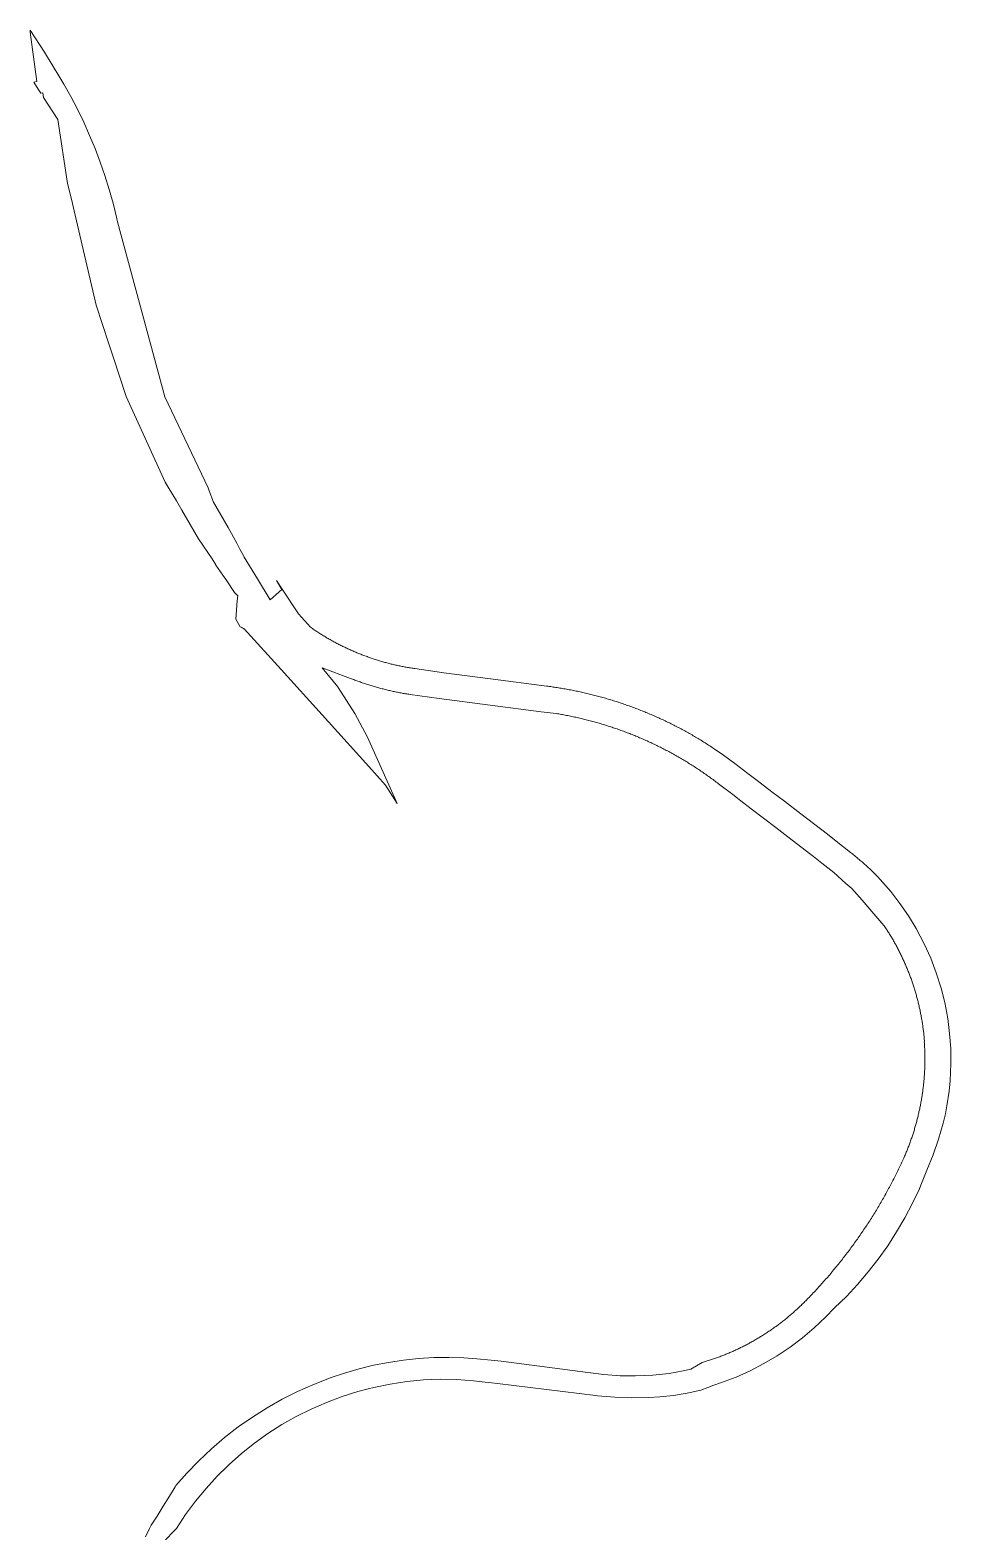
# Model space of a CAD drawing. Header units: metres. Extents: x 267072 to 270320, y 6186424 to 6191197.
# Drawn here: x 268856 to 270320, y 6188811 to 6191197 of the extents above; entities that cross this region are included whole.
import ezdxf

# ---------------------------------------------------------------- set-up
doc = ezdxf.new("R2010")
doc.units = ezdxf.units.M
doc.layers.add('Cadastre Land Parcels_SP_EXT', color=118, linetype='Continuous', lineweight=15)

msp = doc.modelspace()

# ---------------------------------------------------------------- linework, layer by layer
at = {"layer": 'Cadastre Land Parcels_SP_EXT', "linetype": 'Continuous'}
msp.add_lwpolyline([(269070.8382, 6188798.2552), (269084.3053, 6188811.8876), (269088.3841, 6188816.0172), (269102.9628, 6188838.0584), (269118.6753, 6188859.3068), (269135.4782, 6188879.7048), (269153.3255, 6188899.1943), (269169.0955, 6188914.7013), (269172.1558, 6188917.7122), (269191.8594, 6188935.1683), (269212.4475, 6188951.5687), (269233.8661, 6188966.8694), (269256.0576, 6188981.0281), (269265.4013, 6188986.3228), (269279.0173, 6188994.0357), (269302.6673, 6189005.8436), (269326.9025, 6189016.3973), (269351.6585, 6189025.6674), (269376.8651, 6189033.6294), (269393.2977, 6189037.8867), (269402.4729, 6189040.2661), (269428.4267, 6189045.5581), (269454.6237, 6189049.4851), (269480.9885, 6189052.0361), (269493.4413, 6189052.5852), (269507.5295, 6189053.0901), (269534.153, 6189052.6477), (269560.7177, 6189050.8129), (269574.5748, 6189049.2983), (269598.7193, 6189046.504), (269754.5311, 6189027.3633), (269758.0449, 6189026.9438), (269785.1361, 6189024.5204), (269812.3158, 6189023.5189), (269839.5114, 6189023.9415), (269856.7686, 6189025.0684), (269878.6844, 6189027.5343), (269900.4408, 6189031.1433), (269921.978, 6189035.885), (269932.982, 6189040.1446), (269942.8792, 6189043.9749), (269955.0015, 6189048.0909), (269977.967, 6189056.7291), (270000.4468, 6189066.7771), (270022.3539, 6189078.0126), (270043.5059, 6189090.5408), (270063.9982, 6189104.145), (270083.6468, 6189118.9294), (270102.4559, 6189134.7852), (270120.3333, 6189151.7125), (270134.7711, 6189166.4854), (270153.3701, 6189184.7856), (270171.0997, 6189203.7676), (270188.0473, 6189223.6625), (270204.0313, 6189244.1196), (270219.1406, 6189265.374), (270233.186, 6189287.3064), (270246.3646, 6189309.6871), (270258.5733, 6189332.7483), (270269.5357, 6189356.0223), (270271.8739, 6189361.6457), (270281.2235, 6189385.6251), (270291.1389, 6189409.9687), (270299.818, 6189434.7277), (270307.4547, 6189459.8916), (270310.9472, 6189474.9852), (270313.3614, 6189487.5986), (270316.8207, 6189511.195), (270318.4323, 6189527.6281), (270319.6848, 6189555.1149), (270319.3185, 6189578.9612), (270317.6046, 6189602.7473), (270314.5492, 6189626.3989), (270309.77, 6189651.6327), (270303.9642, 6189674.7638), (270296.2609, 6189699.2638), (270287.4423, 6189722.3773), (270277.2624, 6189744.9826), (270264.4297, 6189769.3232), (270252.0443, 6189789.7032), (270238.5266, 6189809.3508), (270223.9202, 6189828.2025), (270207.0264, 6189847.5458), (270203.2547, 6189851.5549), (270191.6309, 6189863.2818), (270190.1761, 6189864.6278), (270188.7164, 6189865.9679), (270187.2519, 6189867.3026), (270185.7818, 6189868.6324), (270184.3077, 6189869.9562), (270182.8271, 6189871.2737), (270181.3426, 6189872.5862), (270179.8533, 6189873.8926), (270178.3582, 6189875.1938), (270176.8584, 6189876.49), (270175.3539, 6189877.7792), (270173.8444, 6189879.0632), (270172.3302, 6189880.3421), (270170.8113, 6189881.6139), (270169.2873, 6189882.8817), (270167.7588, 6189884.1423), (270166.2253, 6189885.3978), (270164.6871, 6189886.6474), (270163.144, 6189887.8908), (270161.597, 6189889.128), (270160.0443, 6189890.3603), (270137.2631, 6189908.3136), (270123.3414, 6189919.2844), (270081.0022, 6189951.6041), (270054.8065, 6189971.6002), (270034.7915, 6189986.8785), (270016.3607, 6190000.9484), (270011.4616, 6190004.6878), (269996.9255, 6190015.7834), (269975.9505, 6190031.7951), (269958.1871, 6190044.8795), (269941.8127, 6190056.1107), (269939.9726, 6190057.3248), (269938.1286, 6190058.5329), (269936.2806, 6190059.7349), (269934.4278, 6190060.9298), (269932.5709, 6190062.1186), (269930.7094, 6190063.3004), (269928.8448, 6190064.4751), (269926.9753, 6190065.6437), (269925.1019, 6190066.8053), (269923.2237, 6190067.9608), (269921.3424, 6190069.1092), (269919.4562, 6190070.2516), (269917.5669, 6190071.3869), (269915.6729, 6190072.5151), (269913.7749, 6190073.6372), (269911.8729, 6190074.7514), (269909.9671, 6190075.8604), (269908.058, 6190076.9614), (269906.1442, 6190078.0562), (269904.2264, 6190079.1441), (269902.3055, 6190080.2259), (269900.3806, 6190081.2996), (269898.4518, 6190082.3673), (269896.519, 6190083.4279), (269894.5823, 6190084.4815), (269892.6424, 6190085.5289), (269890.6986, 6190086.5683), (269888.7508, 6190087.6017), (269886.8, 6190088.6281), (269884.8451, 6190089.6473), (269882.8863, 6190090.6595), (269880.9244, 6190091.6647), (269878.9593, 6190092.6638), (269876.9903, 6190093.6548), (269875.0174, 6190094.6398), (269873.0413, 6190095.6168), (269871.062, 6190096.5876), (269869.079, 6190097.5505), (269867.0926, 6190098.5073), (269865.1032, 6190099.4561), (269863.1099, 6190100.3987), (269861.1134, 6190101.3344), (269859.1138, 6190102.262), (269857.111, 6190103.1836), (269855.1044, 6190104.0971), (269853.0954, 6190105.0036), (269851.0825, 6190105.903), (269849.0664, 6190106.7964), (269847.0481, 6190107.6818), (269845.0258, 6190108.5601), (269843.0003, 6190109.4303), (269840.9719, 6190110.2946), (269838.941, 6190111.1508), (269836.9063, 6190112.0009), (269834.8692, 6190112.8429), (269832.8289, 6190113.678), (269830.7857, 6190114.5051), (269828.7392, 6190115.3261), (269826.6905, 6190116.139), (269824.6379, 6190116.9449), (269822.5837, 6190117.7438), (269820.5256, 6190118.5347), (269818.4653, 6190119.3195), (269816.4017, 6190120.0963), (269814.336, 6190120.8651), (269812.2678, 6190121.6278), (269810.1958, 6190122.3825), (269808.1224, 6190123.1292), (269806.0458, 6190123.8699), (269803.966, 6190124.6024), (269801.8849, 6190125.3281), (269799.7997, 6190126.0456), (269797.7131, 6190126.7561), (269795.6367, 6190127.456), (269793.5579, 6190128.1489), (269791.476, 6190128.8346), (269789.3927, 6190129.5124), (269787.3063, 6190130.1832), (269785.2176, 6190130.8459), (269783.1266, 6190131.5016), (269781.034, 6190132.1503), (269778.9384, 6190132.792), (269776.8405, 6190133.4257), (269774.7403, 6190134.0523), (269772.6386, 6190134.6709), (269770.5347, 6190135.2825), (269768.4277, 6190135.8871), (269766.3192, 6190136.4837), (269764.2091, 6190137.0733), (269762.096, 6190137.6548), (269759.9814, 6190138.2293), (269757.8646, 6190138.7959), (269755.7462, 6190139.3554), (269753.6256, 6190139.9079), (269751.5027, 6190140.4524), (269749.3783, 6190140.9888), (269747.2516, 6190141.5192), (269745.1235, 6190142.0408), (269742.9939, 6190142.5552), (269740.862, 6190143.0627), (269738.7278, 6190143.5621), (269736.593, 6190144.0546), (269734.4559, 6190144.539), (269732.3166, 6190145.0154), (269730.1765, 6190145.4849), (269728.0342, 6190145.9473), (269725.8904, 6190146.4017), (269723.7452, 6190146.8481), (269721.5985, 6190147.2875), (269719.4503, 6190147.7189), (269717.2999, 6190148.1433), (269715.1488, 6190148.5597), (269712.9954, 6190148.9682), (269710.8414, 6190149.3695), (269708.6859, 6190149.763), (269706.529, 6190150.1494), (269704.3706, 6190150.5279), (269702.2107, 6190150.8983), (269700.0494, 6190151.2617), (269697.8874, 6190151.6173), (269695.724, 6190151.9656), (269693.5591, 6190152.3062), (269691.5376, 6190152.6174), (269689.5146, 6190152.9215), (269687.491, 6190153.2187), (269685.466, 6190153.5089), (269683.4402, 6190153.7931), (269681.4138, 6190154.0713), (269679.3867, 6190154.3415), (269677.358, 6190154.6058), (269587.8056, 6190166.1807), (269513.3656, 6190175.7867), (269467.6339, 6190182.4066), (269465.9033, 6190182.6582), (269464.175, 6190182.9179), (269462.4465, 6190183.1856), (269460.7203, 6190183.4613), (269458.9946, 6190183.7449), (269457.2705, 6190184.0355), (269455.5478, 6190184.3351), (269453.8266, 6190184.6417), (269452.1068, 6190184.9564), (269450.3885, 6190185.279), (269448.6716, 6190185.6096), (269446.9562, 6190185.9472), (269445.2423, 6190186.2937), (269443.5298, 6190186.6473), (269441.8196, 6190187.009), (269440.11, 6190187.3785), (269438.4027, 6190187.7552), (269436.6977, 6190188.1398), (269434.9941, 6190188.5334), (269433.292, 6190188.933), (269431.5914, 6190189.3416), (269429.893, 6190189.7573), (269428.1969, 6190190.1809), (269426.5022, 6190190.6126), (269424.8099, 6190191.0512), (269423.1198, 6190191.4978), (269421.4312, 6190191.9526), (269419.745, 6190192.4142), (269418.0609, 6190192.8849), (269416.3792, 6190193.3617), (269414.6989, 6190193.8474), (269413.0216, 6190194.3401), (269411.346, 6190194.8399), (269409.6733, 6190195.3487), (269408.003, 6190195.8635), (269406.3341, 6190196.3873), (269404.6684, 6190196.9182), (269403.005, 6190197.4561), (269401.3438, 6190198.002), (269399.6857, 6190198.5559), (269398.0291, 6190199.1168), (269396.3755, 6190199.6857), (269394.7252, 6190200.2618), (269393.0771, 6190200.8448), (269391.4313, 6190201.4368), (269389.7886, 6190202.0349), (269388.149, 6190202.641), (269386.5117, 6190203.2551), (269384.8767, 6190203.8753), (269383.2457, 6190204.5045), (269381.6169, 6190205.1397), (269379.9912, 6190205.783), (269378.3679, 6190206.4343), (269376.7485, 6190207.0916), (269375.1313, 6190207.757), (269373.5172, 6190208.4304), (269371.9063, 6190209.1099), (269370.2994, 6190209.7974), (269368.6947, 6190210.4918), (269367.0932, 6190211.1944), (269365.4947, 6190211.904), (269363.9002, 6190212.6207), (269362.3089, 6190213.3444), (269360.7206, 6190214.0751), (269359.1355, 6190214.8139), (269357.5543, 6190215.5588), (269355.9762, 6190216.3117), (269354.4013, 6190217.0716), (269352.8303, 6190217.8386), (269351.2624, 6190218.6127), (269349.6984, 6190219.3937), (269348.1376, 6190220.1829), (269346.5807, 6190220.9781), (269345.0271, 6190221.7803), (269343.4773, 6190222.5907), (269341.9314, 6190223.407), (269340.3895, 6190224.2305), (269338.8508, 6190225.0619), (269337.3159, 6190225.8994), (269335.785, 6190226.7441), (269334.2581, 6190227.5957), (269332.7351, 6190228.4544), (269331.2161, 6190229.3202), (269329.701, 6190230.193), (269328.19, 6190231.0719), (269326.6828, 6190231.9579), (269325.1796, 6190232.8509), (269323.6803, 6190233.751), (269322.185, 6190234.6582), (269320.6945, 6190235.5715), (269319.208, 6190236.4917), (269317.7253, 6190237.4191), (269316.2475, 6190238.3526), (269314.7736, 6190239.2931), (269313.3037, 6190240.2408), (269311.8386, 6190241.1944), (269310.3774, 6190242.1551), (269308.921, 6190243.122), (269307.4686, 6190244.0959), (269306.0209, 6190245.0768), (269304.5781, 6190246.0638), (269303.1391, 6190247.0569), (269301.705, 6190248.0572), (269282.5279, 6190269.5832), (269256.6059, 6190308.8129), (269247.5899, 6190322.4579), (269256.0654, 6190308.3259), (269237.6474, 6190291.7429), (269217.4067, 6190324.9637), (269196.266, 6190359.6266), (269196.0759, 6190359.9741), (269189.4085, 6190372.5202), (269184.388, 6190381.966), (269170.8979, 6190406.4335), (269147.2378, 6190447.103), (269140.2516, 6190465.1839), (269138.8382, 6190469.6728), (269070.0684, 6190614.302), (268994.8077, 6190892.5516), (268993.1593, 6190899.7628), (268987.7096, 6190921.9092), (268981.587, 6190943.9553), (268974.7914, 6190965.8036), (268967.3212, 6190987.3497), (268959.2612, 6191008.7977), (268950.4417, 6191029.8417), (268941.0333, 6191050.6871), (268931.0353, 6191071.2292), (268920.4459, 6191091.4712), (268909.1828, 6191111.4109), (268909.1828, 6191111.4109), (268903.1745, 6191121.6878), (268878.7939, 6191162.0683), (268856.187, 6191197.1978), (268855.7076, 6191194.019), (268866.5947, 6191115.566), (268861.749, 6191114.217), (268868.6739, 6191103.4615), (268872.9904, 6191096.7572), (268876.1693, 6191097.64), (268877.3677, 6191089.958), (268899.7979, 6191055.1196), (268915.388, 6190953.3933), (268921.4888, 6190928.5081), (268925.7437, 6190910.08), (268961.0641, 6190760.0226), (268981.1915, 6190698.3095), (268988.0049, 6190677.6715), (269008.3877, 6190614.5966), (269070.5542, 6190478.9256), (269075.3073, 6190470.7905), (269088.5083, 6190448.9865), (269097.0179, 6190434.0296), (269123.7498, 6190388.5452), (269145.4835, 6190356.7605), (269151.1839, 6190347.1992), (269151.3303, 6190346.979), (269158.3436, 6190336.4881), (269168.6097, 6190322.0194), (269180.5802, 6190303.3995), (269185.8138, 6190298.065), (269185.1893, 6190290.0861), (269183.1077, 6190261.2013), (269189.9344, 6190248.7836), (269191.2598, 6190248.1091), (269192.2195, 6190247.6194), (269193.0205, 6190247.2125), (269193.9567, 6190246.7352), (269194.7936, 6190246.3092), (269195.6438, 6190245.8766), (269196.1726, 6190245.6071), (269254.7301, 6190180.8929), (269329.9786, 6190097.7348), (269394.1191, 6190026.8522), (269420.9675, 6189997.1815), (269439.0767, 6189968.0634), (269392.4324, 6190073.3274), (269372.1956, 6190111.1292), (269345.6344, 6190152.6954), (269345.1007, 6190153.3309), (269320.3033, 6190183.6672), (269365.101, 6190166.9891), (269366.7942, 6190166.3177), (269368.4895, 6190165.6542), (269370.1881, 6190164.9968), (269371.8898, 6190164.3475), (269373.5946, 6190163.7052), (269375.3009, 6190163.0709), (269377.0111, 6190162.4426), (269378.7236, 6190161.8234), (269380.4383, 6190161.2102), (269382.1562, 6190160.605), (269383.8765, 6190160.0069), (269385.5989, 6190159.4158), (269387.3245, 6190158.8327), (269389.0516, 6190158.2566), (269390.7826, 6190157.6885), (269392.515, 6190157.1275), (269394.2498, 6190156.5745), (269395.9877, 6190156.0275), (269397.727, 6190155.4896), (269399.4695, 6190154.9586), (269401.2133, 6190154.4347), (269402.9596, 6190153.9188), (269404.7089, 6190153.4099), (269406.4597, 6190152.9089), (269408.2127, 6190152.4152), (269409.9681, 6190151.9292), (269411.7249, 6190151.4504), (269413.484, 6190150.9796), (269415.2454, 6190150.5157), (269417.009, 6190150.06), (269418.7742, 6190149.6112), (269420.5408, 6190149.1704), (269422.3096, 6190148.7376), (269424.0809, 6190148.3119), (269425.8534, 6190147.894), (269427.6275, 6190147.4843), (269429.4039, 6190147.0816), (269431.1818, 6190146.6858), (269432.961, 6190146.299), (269434.7426, 6190145.9183), (269436.5248, 6190145.5465), (269438.3093, 6190145.1818), (269440.0953, 6190144.825), (269441.8827, 6190144.4763), (269443.6716, 6190144.1345), (269445.462, 6190143.8008), (269447.2537, 6190143.475), (269449.047, 6190143.1562), (269450.8417, 6190142.8455), (269452.637, 6190142.5427), (269454.4347, 6190142.2469), (269456.233, 6190141.9591), (269458.0327, 6190141.6793), (269459.8331, 6190141.4074), (269506.2065, 6190134.7419), (269668.409, 6190113.9526), (269672.9473, 6190113.3714), (269677.6851, 6190112.797), (269682.4245, 6190112.2288), (269687.1644, 6190111.6674), (269691.9049, 6190111.113), (269694.0098, 6190110.7661), (269696.1132, 6190110.4122), (269698.2151, 6190110.0502), (269700.3163, 6190109.6794), (269702.4154, 6190109.3025), (269704.5137, 6190108.9166), (269706.6097, 6190108.5237), (269708.7053, 6190108.1217), (269710.7984, 6190107.7138), (269712.8909, 6190107.297), (269714.9811, 6190106.8731), (269717.07, 6190106.4402), (269719.1573, 6190106.0013), (269721.2432, 6190105.5534), (269723.3268, 6190105.0985), (269725.4089, 6190104.6356), (269727.4895, 6190104.1647), (269729.5688, 6190103.6868), (269731.6457, 6190103.2009), (269733.7204, 6190102.707), (269735.7935, 6190102.206), (269737.8653, 6190101.6961), (269739.9347, 6190101.1801), (269742.0027, 6190100.6552), (269744.0683, 6190100.1232), (269746.1318, 6190099.5842), (269748.1937, 6190099.0363), (269750.2534, 6190098.4823), (269752.3107, 6190097.9192), (269754.3667, 6190097.3492), (269756.4203, 6190096.7712), (269758.4708, 6190096.1862), (269760.5199, 6190095.5931), (269762.5666, 6190094.993), (269764.6119, 6190094.3849), (269766.6541, 6190093.7697), (269768.6941, 6190093.1466), (269770.7316, 6190092.5155), (269772.767, 6190091.8773), (269774.8001, 6190091.231), (269776.8308, 6190090.5778), (269778.8584, 6190089.9176), (269780.8846, 6190089.2493), (269782.9077, 6190088.573), (269784.9285, 6190087.8897), (269786.9469, 6190087.1994), (269788.9623, 6190086.501), (269790.9753, 6190085.7956), (269792.9854, 6190085.0822), (269794.9931, 6190084.3617), (269796.9984, 6190083.6333), (269799.0006, 6190082.8987), (269800.9999, 6190082.1552), (269802.9967, 6190081.4056), (269804.9913, 6190080.648), (269806.9819, 6190079.8823), (269808.9702, 6190079.1107), (269810.9563, 6190078.331), (269812.9384, 6190077.5443), (269814.9182, 6190076.7494), (269816.8949, 6190075.9476), (269818.8693, 6190075.1388), (269820.8397, 6190074.3229), (269822.8071, 6190073.499), (269824.7721, 6190072.668), (269826.7332, 6190071.83), (269828.692, 6190070.9849), (269830.6469, 6190070.1318), (269832.5994, 6190069.2717), (269834.548, 6190068.4055), (269836.4943, 6190067.5313), (269838.4367, 6190066.6491), (269840.376, 6190065.7608), (269842.3113, 6190064.8654), (269844.2442, 6190063.9621), (269846.1733, 6190063.0516), (269848.0993, 6190062.1351), (269850.0213, 6190061.2105), (269851.9401, 6190060.2789), (269853.8559, 6190059.3403), (269855.7677, 6190058.3946), (269857.6764, 6190057.4419), (269859.5811, 6190056.4821), (269861.4826, 6190055.5152), (269863.3803, 6190054.5413), (269865.2748, 6190053.5604), (269867.1654, 6190052.5724), (269869.052, 6190051.5773), (269870.9355, 6190050.5761), (269872.8151, 6190049.5669), (269874.6906, 6190048.5517), (269876.5622, 6190047.5284), (269878.4307, 6190046.4991), (269880.3037, 6190045.4579), (269882.1735, 6190044.4096), (269884.0385, 6190043.3543), (269885.9004, 6190042.292), (269887.7575, 6190041.2226), (269889.6115, 6190040.1461), (269891.4607, 6190039.0635), (269893.3059, 6190037.9739), (269895.1472, 6190036.8772), (269896.9846, 6190035.7734), (269898.818, 6190034.6627), (269900.6475, 6190033.5458), (269902.472, 6190032.4218), (269904.2928, 6190031.2907), (269906.1087, 6190030.1536), (269907.9215, 6190029.0095), (269909.7295, 6190027.8582), (269911.5327, 6190026.6999), (269913.332, 6190025.5355), (269915.1273, 6190024.3651), (269916.9178, 6190023.1866), (269918.7043, 6190022.0029), (269920.4862, 6190020.8112), (269922.2631, 6190019.6135), (269924.0362, 6190018.4096), (269925.8044, 6190017.1987), (269927.5687, 6190015.9808), (269929.3274, 6190014.7566), (269931.0829, 6190013.5265), (269932.8329, 6190012.2892), (269934.578, 6190011.0459), (269936.3192, 6190009.7955), (269938.0555, 6190008.539), (269939.7871, 6190007.2765), (269941.5139, 6190006.0068), (269943.236, 6190004.7311), (269944.9531, 6190003.4492), (269946.6664, 6190002.1603), (269948.374, 6190000.8654), (269950.0769, 6189999.5642), (269972.7897, 6189982.1419), (269985.5452, 6189972.3862), (270002.2771, 6189959.5898), (270021.6482, 6189944.7751), (270041.1251, 6189929.8794), (270060.4431, 6189915.1041), (270097.1643, 6189887.0195), (270100.9537, 6189884.0347), (270114.533, 6189873.3382), (270133.6246, 6189858.2338), (270152.7837, 6189840.8995), (270162.1171, 6189833.2649), (270178.4615, 6189814.3309), (270190.6404, 6189800.2219), (270209.6918, 6189778.152), (270213.6731, 6189773.5393), (270214.6446, 6189772.0917), (270215.6091, 6189770.639), (270216.5669, 6189769.1832), (270217.5183, 6189767.7223), (270218.4631, 6189766.2572), (270219.4007, 6189764.7869), (270220.3326, 6189763.3135), (270221.2563, 6189761.835), (270222.1744, 6189760.3533), (270223.0852, 6189758.8665), (270223.9894, 6189757.3755), (270224.8864, 6189755.8814), (270225.7769, 6189754.3821), (270226.66, 6189752.8787), (270227.5366, 6189751.3721), (270228.4059, 6189749.8613), (270229.2687, 6189748.3465), (270230.1242, 6189746.8275), (270230.9732, 6189745.3043), (270231.8148, 6189743.778), (270232.65, 6189742.2474), (270233.4779, 6189740.7128), (270234.2983, 6189739.1749), (270235.1123, 6189737.633), (270235.9181, 6189736.0879), (270236.7183, 6189734.5386), (270237.5103, 6189732.9852), (270238.2958, 6189731.4286), (270239.074, 6189729.8688), (270239.8448, 6189728.305), (270240.6083, 6189726.7379), (270241.3653, 6189725.1677), (270242.1141, 6189723.5933), (270242.8564, 6189722.0157), (270243.5913, 6189720.435), (270244.319, 6189718.8511), (270245.0393, 6189717.2631), (270245.7522, 6189715.6719), (270246.4587, 6189714.0785), (270247.157, 6189712.481), (270247.8479, 6189710.8803), (270248.5323, 6189709.2765), (270249.2085, 6189707.6704), (270249.8773, 6189706.0602), (270250.539, 6189704.4468), (270251.1939, 6189702.8313), (270251.8408, 6189701.2126), (270252.4802, 6189699.5907), (270253.1116, 6189697.9657), (270253.7364, 6189696.3385), (270254.3539, 6189694.7081), (270254.9631, 6189693.0746), (270255.5659, 6189691.4389), (270256.1604, 6189689.7999), (270256.7476, 6189688.1579), (270257.3267, 6189686.5136), (270257.8992, 6189684.8673), (270258.4635, 6189683.2176), (270259.0204, 6189681.5658), (270259.57, 6189679.9109), (270260.1114, 6189678.2538), (270260.6454, 6189676.5946), (270261.1722, 6189674.933), (270261.6915, 6189673.2684), (270262.2027, 6189671.6016), (270262.7064, 6189669.9326), (270263.202, 6189668.2614), (270263.691, 6189666.5881), (270264.1711, 6189664.9115), (270264.6445, 6189663.2338), (270265.1098, 6189661.554), (270265.5669, 6189659.8719), (270266.0175, 6189658.1876), (270266.459, 6189656.5012), (270266.894, 6189654.8125), (270267.3207, 6189653.1228), (270267.7394, 6189651.4298), (270268.1505, 6189649.7356), (270268.5536, 6189648.0402), (270268.9492, 6189646.3418), (270269.3375, 6189644.642), (270269.7176, 6189642.9412), (270270.0894, 6189641.238), (270270.4538, 6189639.5328), (270270.8109, 6189637.8263), (270271.1599, 6189636.1187), (270271.5005, 6189634.4088), (270271.8338, 6189632.6969), (270272.1589, 6189630.9846), (270272.4766, 6189629.2703), (270272.7861, 6189627.5547), (270273.0874, 6189625.8379), (270273.3812, 6189624.119), (270273.6677, 6189622.3998), (270273.9452, 6189620.6785), (270274.2153, 6189618.956), (270274.478, 6189617.2323), (270274.7325, 6189615.5074), (270274.9787, 6189613.7824), (270275.2175, 6189612.055), (270275.4481, 6189610.3266), (270275.6706, 6189608.598), (270275.8856, 6189606.8681), (270276.0923, 6189605.1371), (270276.291, 6189603.4048), (270276.4822, 6189601.6724), (270276.6651, 6189599.9388), (270276.8406, 6189598.2039), (270277.008, 6189596.4679), (270277.167, 6189594.7327), (270277.3179, 6189592.9954), (270277.4613, 6189591.2578), (270277.4264, 6189590.6003), (270277.3311, 6189588.814), (270277.449, 6189587.0758), (270277.4532, 6189587.0083), (270277.5588, 6189585.3374), (270277.661, 6189583.5978), (270277.755, 6189581.8591), (270277.8409, 6189580.1191), (270277.9184, 6189578.3779), (270277.9886, 6189576.6375), (270278.0505, 6189574.8959), (270278.1041, 6189573.1551), (270278.1504, 6189571.4131), (270278.1884, 6189569.672), (270278.2182, 6189567.9296), (270278.2406, 6189566.1881), (270278.2546, 6189564.4453), (270278.2606, 6189562.7033), (270278.259, 6189560.9612), (270278.2492, 6189559.2188), (270278.2311, 6189557.4772), (270278.2057, 6189555.7345), (270278.172, 6189553.9936), (270278.13, 6189552.2514), (270278.0805, 6189550.5101), (270278.0229, 6189548.7685), (270277.9571, 6189547.0277), (270277.8837, 6189545.2868), (270277.8021, 6189543.5466), (270277.7123, 6189541.8073), (270277.615, 6189540.0677), (270277.5095, 6189538.329), (270277.3957, 6189536.5901), (270277.2745, 6189534.852), (270277.145, 6189533.1146), (270277.0081, 6189531.378), (270276.8621, 6189529.6423), (270276.7094, 6189527.9064), (270276.5477, 6189526.1722), (270276.3785, 6189524.4378), (270276.202, 6189522.7043), (270276.0171, 6189520.9725), (270275.824, 6189519.2406), (270275.6235, 6189517.5104), (270275.4146, 6189515.7811), (270275.1975, 6189514.0516), (270274.9729, 6189512.3248), (270274.7409, 6189510.5979), (270274.4999, 6189508.8726), (270274.2521, 6189507.1483), (270273.9953, 6189505.4248), (270273.7318, 6189503.703), (270273.4593, 6189501.982), (270273.1793, 6189500.2619), (270272.8919, 6189498.5435), (270272.5961, 6189496.8269), (270272.293, 6189495.1111), (270271.9815, 6189493.3972), (270271.6626, 6189491.685), (270271.3354, 6189489.9736), (270271.0008, 6189488.264), (270270.6578, 6189486.5552), (270270.3074, 6189484.8493), (270269.9495, 6189483.1441), (270269.5834, 6189481.4407), (270269.2241, 6189479.7574), (270268.8567, 6189478.0758), (270268.4817, 6189476.3951), (270268.0992, 6189474.7172), (270267.7093, 6189473.0401), (270267.3111, 6189471.3658), (270266.9063, 6189469.6923), (270266.4932, 6189468.0215), (270266.0734, 6189466.3527), (270265.6454, 6189464.6845), (270265.2099, 6189463.0193), (270264.7669, 6189461.3558), (270264.3164, 6189459.695), (270263.8585, 6189458.0352), (270263.393, 6189456.3781), (270262.9202, 6189454.7228), (270262.4397, 6189453.0704), (270261.952, 6189451.4196), (270261.4566, 6189449.7708), (270260.9538, 6189448.1247), (270260.4428, 6189446.4804), (270259.925, 6189444.839), (270259.4007, 6189443.1993), (270258.8679, 6189441.5625), (270258.3278, 6189439.9274), (270257.7801, 6189438.2961), (270257.2257, 6189436.6667), (270256.6631, 6189435.039), (270256.0938, 6189433.4152), (270255.517, 6189431.7932), (270254.9328, 6189430.174), (270254.3419, 6189428.5575), (270253.7426, 6189426.943), (270253.1367, 6189425.3322), (270252.5234, 6189423.7242), (270251.9025, 6189422.1179), (270251.2749, 6189420.5156), (270250.6399, 6189418.915), (270249.9974, 6189417.3182), (270249.3481, 6189415.7242), (270248.6907, 6189414.133), (270248.0273, 6189412.5447), (270247.3556, 6189410.9601), (270246.6772, 6189409.3773), (270245.9922, 6189407.7984), (270245.2997, 6189406.2223), (270244.5997, 6189404.65), (270243.5813, 6189402.4121), (270242.5563, 6189400.1781), (270241.5244, 6189397.9469), (270240.4852, 6189395.7185), (270239.4393, 6189393.4939), (270238.3867, 6189391.2722), (270237.3266, 6189389.0541), (270236.259, 6189386.84), (270235.1855, 6189384.6276), (270234.1046, 6189382.4201), (270233.0169, 6189380.2154), (270231.9218, 6189378.0144), (270230.8199, 6189375.8163), (270229.7115, 6189373.622), (270228.5963, 6189371.4315), (270227.4743, 6189369.2439), (270226.345, 6189367.06), (270225.2089, 6189364.88), (270224.0661, 6189362.7037), (270222.9167, 6189360.5303), (270221.7598, 6189358.3616), (270220.5969, 6189356.1959), (270219.4266, 6189354.0339), (270218.2496, 6189351.8747), (270217.0659, 6189349.7203), (270215.8756, 6189347.5698), (270214.6785, 6189345.4221), (270213.4747, 6189343.2791), (270212.2635, 6189341.139), (270211.0462, 6189339.0037), (270209.8225, 6189336.8712), (270208.5919, 6189334.7435), (270207.3539, 6189332.6187), (270206.1099, 6189330.4986), (270204.8593, 6189328.3824), (270203.6021, 6189326.27), (270202.3381, 6189324.1615), (270201.0674, 6189322.0567), (270199.7686, 6189319.9203), (270198.4624, 6189317.7878), (270197.1503, 6189315.6591), (270195.8306, 6189313.5352), (270194.5051, 6189311.4151), (270193.172, 6189309.2998), (270191.8322, 6189307.1884), (270190.4857, 6189305.0818), (270189.1325, 6189302.9789), (270187.7726, 6189300.8799), (270186.406, 6189298.7867), (270185.0328, 6189296.6963), (270183.6528, 6189294.6116), (270182.2669, 6189292.5299), (270180.8735, 6189290.4539), (270179.4734, 6189288.3818), (270178.0674, 6189286.3145), (270176.6547, 6189284.2519), (270175.2345, 6189282.1932), (270173.8084, 6189280.1393), (270172.3755, 6189278.0902), (270170.9369, 6189276.0449), (270169.4906, 6189274.0055), (270168.0385, 6189271.9698), (270166.5796, 6189269.939), (270165.115, 6189267.9119), (270163.6426, 6189265.8908), (270162.1645, 6189263.8744), (270160.6805, 6189261.8619), (270159.1889, 6189259.855), (270157.6914, 6189257.8521), (270156.1881, 6189255.854), (270154.678, 6189253.8618), (270153.1613, 6189251.8732), (270151.6386, 6189249.8906), (270150.1092, 6189247.9117), (270148.5739, 6189245.9387), (270147.0319, 6189243.9695), (270145.484, 6189242.0061), (270143.9293, 6189240.0475), (270142.4081, 6189238.1424), (270140.8809, 6189236.2423), (270139.347, 6189234.3469), (270137.808, 6189232.4564), (270136.2631, 6189230.5696), (270134.7125, 6189228.6887), (270133.155, 6189226.8127), (270131.5925, 6189224.9415), (270130.024, 6189223.0751), (270128.4497, 6189221.2125), (270126.8703, 6189219.3558), (270125.2842, 6189217.5049), (270123.6922, 6189215.6578), (270122.0951, 6189213.8156), (270120.4922, 6189211.9791), (270118.8833, 6189210.1466), (270117.2686, 6189208.3198), (270115.6488, 6189206.4979), (270114.0231, 6189204.6808), (270112.3914, 6189202.8696), (270110.7548, 6189201.0632), (270109.1122, 6189199.2616), (270107.4637, 6189197.4649), (270105.8093, 6189195.674), (270104.1499, 6189193.8879), (270102.4854, 6189192.1067), (270100.8149, 6189190.3313), (270099.1386, 6189188.5607), (270097.4572, 6189186.795), (270095.7699, 6189185.0351), (270094.0775, 6189183.28), (270092.3792, 6189181.5308), (270091.1781, 6189180.2854), (270089.9719, 6189179.0457), (270088.7597, 6189177.812), (270087.5417, 6189176.583), (270086.3186, 6189175.3599), (270085.0895, 6189174.1425), (270083.8545, 6189172.9312), (270082.6145, 6189171.7245), (270081.3694, 6189170.5237), (270080.1183, 6189169.3288), (270078.8622, 6189168.1396), (270077.6002, 6189166.9563), (270076.333, 6189165.7789), (270075.0608, 6189164.6063), (270073.7827, 6189163.4405), (270072.5002, 6189162.2806), (270071.212, 6189161.1256), (270069.9177, 6189159.9773), (270068.6193, 6189158.8349), (270067.3156, 6189157.6973), (270066.0061, 6189156.5666), (270064.6915, 6189155.4417), (270063.3727, 6189154.3237), (270062.0478, 6189153.2105), (270060.7188, 6189152.1031), (270059.3838, 6189151.0026), (270058.0445, 6189149.908), (270056.7002, 6189148.8192), (270055.3507, 6189147.7372), (270053.9961, 6189146.661), (270052.6373, 6189145.5908), (270051.2734, 6189144.5263), (270049.9043, 6189143.4688), (270048.5302, 6189142.418), (270047.1518, 6189141.3721), (270045.7691, 6189140.3331), (270044.3813, 6189139.3009), (270042.9884, 6189138.2746), (270041.5912, 6189137.2551), (270040.189, 6189136.2414), (270038.7824, 6189135.2337), (270037.3716, 6189134.2327), (270035.9564, 6189133.2387), (270034.5362, 6189132.2504), (270033.1118, 6189131.2692), (270031.6821, 6189130.2946), (270030.249, 6189129.3259), (270028.8108, 6189128.3642), (270027.3692, 6189127.4093), (270025.9224, 6189126.4602), (270024.4714, 6189125.518), (270023.0169, 6189124.5826), (270021.5573, 6189123.6531), (270020.0934, 6189122.7315), (270018.626, 6189121.8157), (270017.1544, 6189120.9069), (270015.6784, 6189120.0048), (270014.1982, 6189119.1086), (270012.7137, 6189118.2203), (270011.2258, 6189117.3379), (270009.7335, 6189116.4633), (270008.2368, 6189115.5945), (270006.7369, 6189114.7327), (270005.2334, 6189113.8777), (270003.7256, 6189113.0306), (270002.2135, 6189112.1894), (270000.6979, 6189111.355), (269999.179, 6189110.5275), (269997.6557, 6189109.7079), (269996.1288, 6189108.8942), (269994.5986, 6189108.0872), (269993.0649, 6189107.2883), (269991.5269, 6189106.4961), (269989.9854, 6189105.7099), (269988.4404, 6189104.9315), (269986.8921, 6189104.16), (269985.3401, 6189103.3962), (269983.7848, 6189102.6385), (269982.2259, 6189101.8887), (269980.6644, 6189101.1457), (269979.0987, 6189100.4095), (269977.5293, 6189099.6803), (269975.9575, 6189098.9589), (269974.382, 6189098.2445), (269972.8032, 6189097.5369), (269971.2217, 6189096.8362), (269969.6367, 6189096.1433), (269968.0482, 6189095.4584), (269966.4571, 6189094.7794), (269964.8625, 6189094.1082), (269963.2653, 6189093.4439), (269961.6645, 6189092.7875), (269960.0611, 6189092.138), (269958.4551, 6189091.4955), (269956.8456, 6189090.8607), (269955.2334, 6189090.2339), (269953.6186, 6189089.6129), (269952.0011, 6189089.0009), (269950.381, 6189088.3947), (269948.7574, 6189087.7964), (269947.1311, 6189087.2061), (269945.503, 6189086.6227), (269943.8714, 6189086.047), (269942.238, 6189085.4784), (269940.6011, 6189084.9176), (269938.9624, 6189084.3637), (269937.321, 6189083.8178), (269935.6769, 6189083.2796), (269934.0302, 6189082.7485), (269932.3817, 6189082.2242), (269930.7305, 6189081.7088), (269929.0775, 6189081.2004), (269927.4218, 6189080.6988), (269925.7634, 6189080.2051), (269924.1032, 6189079.7194), (269906.0233, 6189069.3065), (269894.077, 6189066.4413), (269871.744, 6189062.5405), (269845.7401, 6189059.7696), (269818.0023, 6189058.492), (269794.059, 6189058.7876), (269767.6951, 6189060.8409), (269742.3583, 6189064.1066), (269604.4667, 6189081.8499), (269588.735, 6189083.7161), (269565.818, 6189085.8841), (269545.4511, 6189087.2256), (269521.5508, 6189087.9126), (269497.4815, 6189087.5306), (269473.4431, 6189085.9994), (269449.4216, 6189083.4844), (269425.5884, 6189079.9274), (269401.9591, 6189075.2968), (269379.1212, 6189069.7794), (269355.4204, 6189062.9731), (269332.6471, 6189055.1778), (269310.5575, 6189046.679), (269306.7161, 6189045.0696), (269305.0496, 6189044.3776), (269280.9376, 6189033.6746), (269256.4535, 6189021.3854), (269232.5774, 6189007.9193), (269209.1702, 6188993.1752), (269186.5099, 6188977.3065), (269165.0485, 6188960.6744), (269144.0956, 6188942.7545), (269123.9305, 6188923.7309), (269104.8001, 6188903.7209), (269087.5948, 6188884.1477), (269086.4467, 6188882.3024), (269077.3041, 6188867.6084), (269067.2172, 6188851.3974), (269057.5537, 6188835.8656), (269048.4643, 6188821.2574), (269045.8622, 6188815.8699), (269039.4587, 6188802.6108)], dxfattribs=at)

doc.saveas('drawing.dxf')
